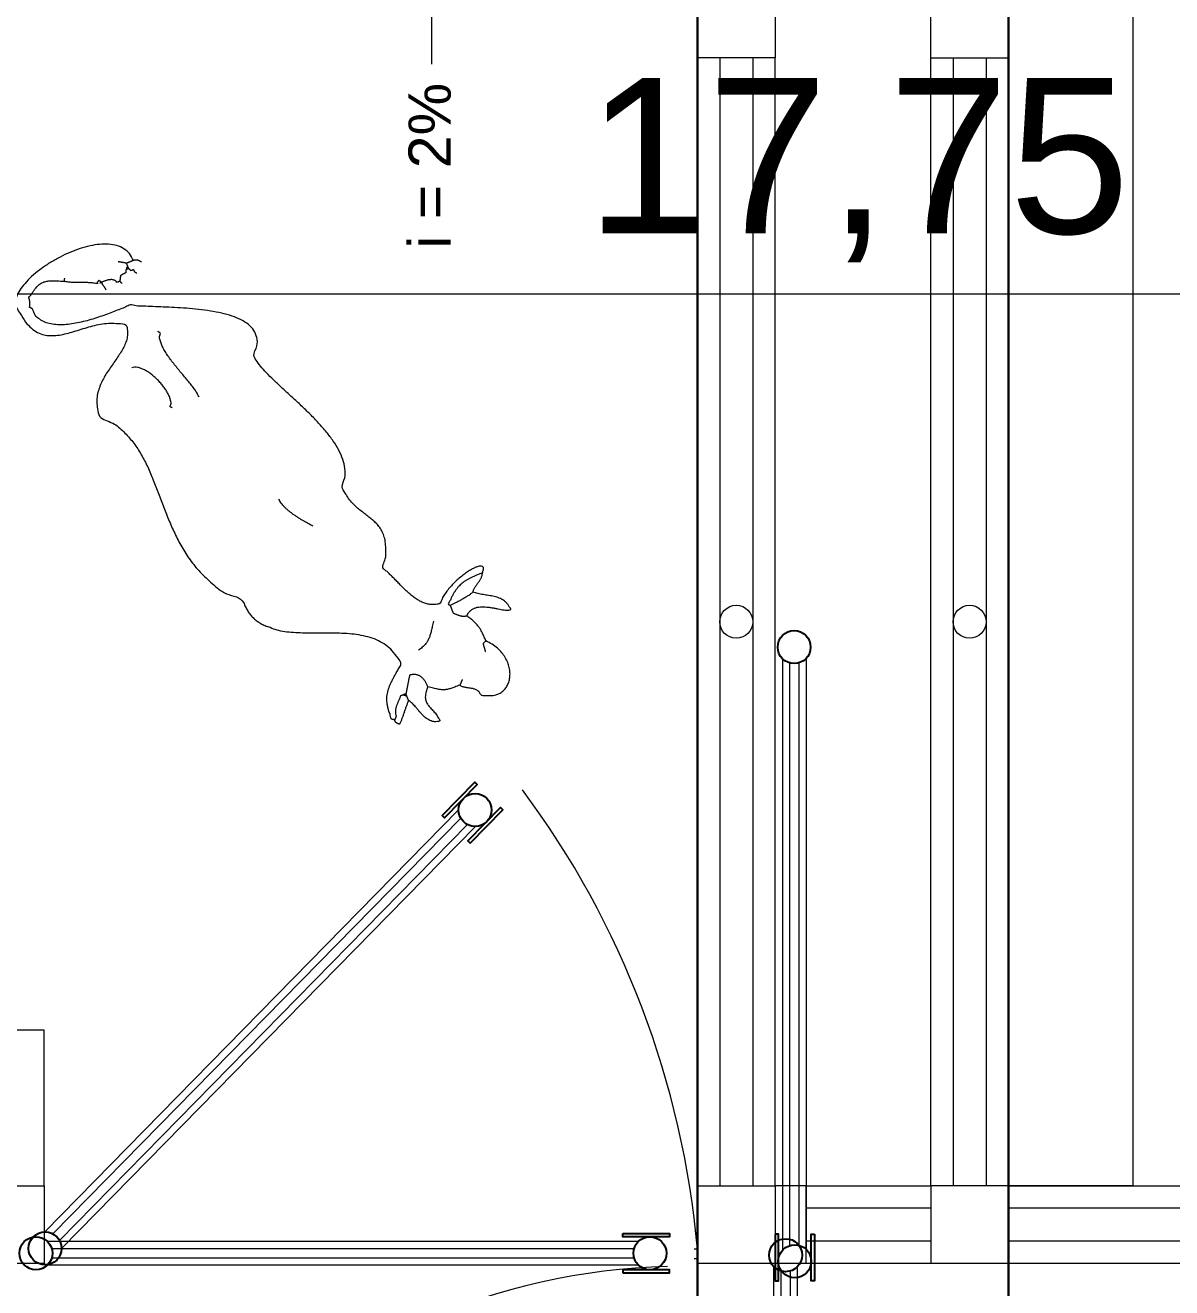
# Model space of a CAD drawing. Header units: metres. Extents: x 5 to 242, y -3 to 162.
# Drawn here: x 150.381 to 154.067, y 109.486 to 113.544 of the extents above; entities that cross this region are included whole.
import ezdxf

# ---------------------------------------------------------------- set-up
doc = ezdxf.new("R2010")
doc.units = ezdxf.units.M
doc.layers.add('1053_ARQ_BASE_MATADOURO_2_dwg', color=7, linetype='Continuous', lineweight=5, true_color=0x767676)
doc.layers.add('1053_ARQ_BASE_MATADOURO_dwg', color=7, linetype='Continuous', lineweight=5, true_color=0x767676)
doc.layers.add('A-COTAS', color=7, linetype='Continuous', lineweight=9)
doc.layers.add('A-PISO', color=7, linetype='Continuous', lineweight=5)
doc.styles.add('Arial', font='arial.ttf', dxfattribs={"height": 0.5})
doc.styles.add('Arial_4', font='arial.ttf', dxfattribs={"height": 0.136})

# ---------------------------------------------------------------- blocks, each defined once
blk = doc.blocks.new('1053_ARQ_BASE_MATADOURO_dwg_arq geral tgov-4039641-TÉRREO 1_20')
at = {"layer": 'A-COTAS', "color": 253, "true_color": 0xaaaaaa}
blk.add_line((-12.3579, 29.4947), (5.2571, 29.4947), dxfattribs=at)
at = {"layer": 'A-COTAS', "insert": (-3.5504, 30.1887), "char_height": 0.5, "width": 2.093205, "attachment_point": 2, "line_spacing_factor": 0.941778, "style": 'Arial'}
blk.add_mtext('17,75', dxfattribs=at)
blk = doc.blocks.new('1053_ARQ_BASE_MATADOURO_dwg-3625622-TÉRREO 1_20')
at = {"color": 253, "lineweight": 5, "true_color": 0xaaaaaa, "flags": 128}
for points in [[(127.5431, 109.8142), (127.1431, 109.8142), (127.1431, 117.3142), (127.3369, 117.3142)], [(127.3491, 117.3142), (127.5431, 117.3142), (127.5431, 109.8142)]]:
    blk.add_lwpolyline(points, dxfattribs=at)
blk.add_blockref('1053_ARQ_BASE_MATADOURO_dwg_arq geral tgov-4039641-TÉRREO 1_20', (130.2098, 83.186))
blk = doc.blocks.new('1053_ARQ_BASE_MATADOURO_2_dwg-3637054-TÉRREO 1_20')
at = {"layer": 'A-PISO', "color": 253, "true_color": 0xaaaaaa}
for p, q in [((127.5431, 84.1282), (127.5431, 76.6282)), ((126.1431, 76.6282), (126.1431, 80.2532)), ((126.2151, 80.2532), (126.2151, 76.6282)), ((126.3211, 80.2532), (126.3211, 76.6282)), ((126.9651, 80.2532), (126.9651, 76.6282)), ((127.0711, 80.2532), (127.0711, 76.6282)), ((126.418, 76.4221), (126.418, 78.3224)), ((126.4942, 76.4222), (126.4942, 78.3225)), ((126.4392, 78.3085), (126.4392, 76.4361)), ((126.4692, 78.3085), (126.4692, 76.4362)), ((125.3753, 77.8362), (124.0444, 76.4798)), ((124.0707, 76.4736), (125.382, 77.81)), ((124.0921, 76.4526), (125.4034, 77.789)), ((125.4297, 77.7828), (124.0988, 76.4264)), ((126.4931, 76.6282), (126.3931, 76.6282)), ((126.8931, 76.5562), (126.4931, 76.5562)), ((132.4181, 76.5562), (127.1431, 76.5562)), ((125.9534, 76.4493), (124.0531, 76.4493)), ((126.8931, 76.4502), (126.4931, 76.4502)), ((132.4181, 76.4502), (127.1431, 76.4502)), ((124.0671, 76.4262), (125.9394, 76.4262)), ((126.1322, 76.4255), (126.1431, 76.4255)), ((125.9534, 76.3731), (124.0531, 76.3731)), ((124.0671, 76.3962), (125.9394, 76.3962)), ((126.1322, 76.3938), (126.1431, 76.3938)), ((126.3884, 74.4678), (126.3884, 76.3681)), ((126.4931, 76.3782), (126.3931, 76.3782)), ((126.4646, 74.4678), (126.4646, 76.3681)), ((126.4115, 76.3542), (126.4115, 74.4818)), ((126.4415, 76.3542), (126.4415, 74.4818))]:
    blk.add_line(p, q, dxfattribs=at)
at = {"layer": 'A-PISO', "color": 253, "lineweight": 30, "true_color": 0xaaaaaa, "flags": 128}
blk.add_lwpolyline([(126.1431, 84.3264), (127.1431, 84.3264), (127.1431, 70.7264), (126.1431, 70.7264)], close=True, dxfattribs=at)
at = {"layer": 'A-PISO', "color": 253, "lineweight": 15, "true_color": 0xaaaaaa, "flags": 128}
blk.add_lwpolyline([(125.2889, 80.2329), (125.2889, 81.4017), (125.407, 80.961)], dxfattribs=at)
at = {"layer": 'A-PISO', "color": 253, "true_color": 0xaaaaaa, "flags": 128}
for points in [[(126.3931, 76.6282), (126.3931, 80.2532), (126.1431, 80.2532), (126.1431, 80.5032), (126.3931, 80.5032), (126.3931, 80.2532)], [(127.1431, 76.3782), (127.1431, 76.6282), (126.8931, 76.6282), (126.8931, 76.3782), (126.4931, 76.3782), (126.4931, 76.6282), (126.8931, 76.6282), (126.8931, 80.2532), (126.8931, 80.5032), (127.1431, 80.5032), (127.1431, 80.2532)], [(126.8931, 80.2532), (127.1431, 80.2532), (127.1431, 76.6282), (132.5431, 76.6282), (132.5431, 76.3782), (127.1431, 76.3782), (126.8931, 76.3782)], [(124.0431, 76.6282), (124.0431, 77.1282), (119.2931, 77.1282)], [(118.3931, 76.6282), (124.0431, 76.6282), (124.0431, 76.3782), (118.6431, 76.3782)]]:
    blk.add_lwpolyline(points, dxfattribs=at)
at = {"layer": 'A-PISO', "color": 253, "lineweight": 25, "true_color": 0xaaaaaa, "flags": 128}
for points in [[(125.3224, 77.8178), (125.4275, 77.9249), (125.4346, 77.9179), (125.3296, 77.8108)], [(125.4124, 77.7296), (125.5174, 77.8367), (125.5103, 77.8437), (125.4052, 77.7366)], [(125.9033, 76.4742), (126.0533, 76.4742), (126.0533, 76.4642), (125.9033, 76.4642)], [(125.9033, 76.3482), (126.0533, 76.3482), (126.0533, 76.3582), (125.9033, 76.3582)]]:
    blk.add_lwpolyline(points, close=True, dxfattribs=at)
at = {"layer": 'A-PISO', "color": 253, "true_color": 0xaaaaaa, "flags": 128}
blk.add_lwpolyline([(126.3931, 76.3782), (126.1431, 76.3782), (126.1431, 76.6282), (126.3931, 76.6282)], close=True, dxfattribs=at)
at = {"layer": 'A-PISO', "color": 253, "lineweight": 25, "true_color": 0xaaaaaa, "flags": 128}
for points in [[(126.393, 76.4722), (126.393, 76.3222), (126.4032, 76.3222), (126.4032, 76.4723), (126.393, 76.4723)], [(126.519, 76.4724), (126.519, 76.3224), (126.5092, 76.3224), (126.5092, 76.4724), (126.519, 76.4724)]]:
    blk.add_lwpolyline(points, dxfattribs=at)
at = {"layer": 'A-PISO', "color": 253, "true_color": 0xaaaaaa}
for centre in [(126.2681, 78.4407), (127.0181, 78.4407)]:
    blk.add_circle(centre, 0.053, dxfattribs=at)
at = {"layer": 'A-PISO', "color": 253, "lineweight": 25, "true_color": 0xaaaaaa}
for centre in [(126.4541, 78.3593), (125.4283, 77.8358), (124.0163, 76.4112), (124.0458, 76.4268), (125.9903, 76.4112), (126.4265, 76.405), (126.4561, 76.3853)]:
    blk.add_circle(centre, 0.053, dxfattribs=at)
at = {"layer": 'A-PISO', "color": 253, "true_color": 0xaaaaaa}
for centre, radius, start, end in [((123.2592, 76.1706), 2.8951, 5.0349, 36.7012), ((124.0947, 76.3379), 2.0503, 271.2427, 2.4237), ((126.0916, 74.3184), 2.0503, 91.2427, 182.4237)]:
    blk.add_arc(centre, radius, start, end, dxfattribs=at)
for points, knots in [([(124.3295, 79.6017), (124.3257, 79.6095), (124.3184, 79.6245), (124.299, 79.6409), (124.2758, 79.6509), (124.2492, 79.6551), (124.2203, 79.6544), (124.1895, 79.6494), (124.1576, 79.6405), (124.1254, 79.6284), (124.0936, 79.6134), (124.063, 79.596), (124.0344, 79.5768), (124.0085, 79.5562), (123.9863, 79.5347), (123.968, 79.5128), (123.9557, 79.491), (123.9435, 79.4621), (123.9656, 79.4336), (123.981, 79.405), (124.0005, 79.3841), (124.0207, 79.3701), (124.042, 79.3623), (124.0639, 79.3597), (124.0863, 79.3611), (124.1092, 79.3655), (124.1325, 79.3718), (124.1563, 79.3792), (124.1805, 79.3868), (124.2052, 79.3936), (124.23, 79.3986), (124.2559, 79.4016), (124.2796, 79.3987), (124.3086, 79.3998), (124.3107, 79.3767), (124.3113, 79.3605), (124.3075, 79.3438), (124.3009, 79.3275), (124.2921, 79.3113), (124.2816, 79.295), (124.2701, 79.2784), (124.2582, 79.2615), (124.2464, 79.2442), (124.2354, 79.2263), (124.2257, 79.2078), (124.2181, 79.1884), (124.2131, 79.1682), (124.2112, 79.1466), (124.2143, 79.1248), (124.2198, 79.0911), (124.266, 79.0834), (124.2982, 79.0516), (124.3287, 79.0195), (124.3529, 78.9827), (124.3738, 78.9433), (124.3919, 78.9016), (124.4087, 78.8583), (124.4253, 78.8139), (124.4426, 78.7692), (124.462, 78.7247), (124.4846, 78.681), (124.5115, 78.639), (124.5436, 78.5988), (124.5839, 78.5631), (124.6255, 78.5248), (124.6782, 78.5202), (124.6867, 78.4953), (124.69, 78.4885), (124.6933, 78.482), (124.697, 78.4758), (124.7009, 78.4699), (124.7051, 78.4643), (124.7095, 78.4591), (124.7143, 78.4541), (124.7193, 78.4494), (124.7247, 78.445), (124.7304, 78.4409), (124.7364, 78.437), (124.7428, 78.4334), (124.7496, 78.4301), (124.7567, 78.427), (124.7616, 78.4252), (124.7641, 78.4243)], [0, 0, 0, 0, 0.025699, 0.049728, 0.07429, 0.10075, 0.129617, 0.160848, 0.194061, 0.228689, 0.264061, 0.299459, 0.334136, 0.367371, 0.398482, 0.426901, 0.452272, 0.474673, 0.514601, 0.547499, 0.57497, 0.598786, 0.62075, 0.642358, 0.664566, 0.687782, 0.71202, 0.737049, 0.762543, 0.788164, 0.813673, 0.839001, 0.86438, 0.890422, 0.90764, 0.924078, 0.940734, 0.958191, 0.97666, 0.996106, 1.016342, 1.037112, 1.05814, 1.079183, 1.100079, 1.120793, 1.141489, 1.162566, 1.184704, 1.208798, 1.256755, 1.301685, 1.345355, 1.389026, 1.433445, 1.478912, 1.525429, 1.572822, 1.62087, 1.669398, 1.71839, 1.768076, 1.819015, 1.87216, 1.928838, 1.990677, 1.998433, 2.005974, 2.013321, 2.020506, 2.027557, 2.034511, 2.041399, 2.048262, 2.055135, 2.062058, 2.069072, 2.076212, 2.083517, 2.091025, 2.098768, 2.106779, 2.106779, 2.106779, 2.106779]), ([(124.3078, 79.5932), (124.3072, 79.5933), (124.3061, 79.5935), (124.3044, 79.5938), (124.3028, 79.5941), (124.3011, 79.5944), (124.2995, 79.5947), (124.2978, 79.595), (124.2962, 79.5952), (124.2945, 79.5955), (124.2928, 79.5958), (124.2912, 79.5961), (124.2895, 79.5964), (124.2879, 79.5967), (124.2862, 79.597), (124.2846, 79.5973), (124.2829, 79.5976), (124.2818, 79.5978), (124.2812, 79.5979)], [0, 0, 0, 0, 0.00168214, 0.00336428, 0.00504643, 0.00673062, 0.00841276, 0.0100949, 0.01177705, 0.0134646, 0.01514674, 0.01682888, 0.01851102, 0.02019522, 0.02187736, 0.0235595, 0.02524164, 0.0269292, 0.0269292, 0.0269292, 0.0269292]), ([(124.3059, 79.5724), (124.3058, 79.5722), (124.3058, 79.5718), (124.3057, 79.5711), (124.3056, 79.5705), (124.3056, 79.5699), (124.3055, 79.5693), (124.3054, 79.5686), (124.3054, 79.568), (124.3054, 79.5674), (124.3053, 79.5668), (124.3053, 79.5662), (124.3052, 79.5655), (124.3052, 79.5649), (124.3052, 79.5643), (124.3052, 79.5637), (124.3051, 79.5631), (124.3052, 79.5622), (124.3039, 79.562), (124.303, 79.5613), (124.3019, 79.5608), (124.3009, 79.5603), (124.2998, 79.5597), (124.2987, 79.5592), (124.2977, 79.5586), (124.2967, 79.5581), (124.2956, 79.5575), (124.2946, 79.5569), (124.2936, 79.5564), (124.2925, 79.5558), (124.2915, 79.5552), (124.2905, 79.5547), (124.2896, 79.554), (124.2883, 79.5536), (124.2884, 79.5523), (124.2881, 79.5512), (124.2879, 79.55), (124.2877, 79.5489), (124.2875, 79.5477), (124.2874, 79.5466), (124.2872, 79.5454), (124.287, 79.5443), (124.2868, 79.5431), (124.2867, 79.5419), (124.2865, 79.5408), (124.2864, 79.5396), (124.2862, 79.5384), (124.2861, 79.5373), (124.2859, 79.5361), (124.2858, 79.5353), (124.2858, 79.5349)], [0, 0, 0, 0, 0.00064138, 0.00127964, 0.00191545, 0.00254823, 0.00317805, 0.00380553, 0.00443071, 0.00505121, 0.00567245, 0.00629314, 0.00691219, 0.00753069, 0.00814757, 0.00876445, 0.00938027, 0.00999356, 0.01118542, 0.0123799, 0.01357191, 0.01476377, 0.01595244, 0.01714096, 0.01832616, 0.01951005, 0.02068706, 0.0218618, 0.023032, 0.02420011, 0.02536021, 0.02651586, 0.02766622, 0.0288107, 0.02998827, 0.03116196, 0.03233379, 0.03350247, 0.03467096, 0.03583745, 0.03700537, 0.03817359, 0.03934249, 0.04051482, 0.04168918, 0.04286762, 0.04405044, 0.04523851, 0.04643111, 0.04762896, 0.04762896, 0.04762896, 0.04762896]), ([(124.3112, 79.5845), (124.311, 79.5843), (124.3108, 79.5838), (124.3104, 79.583), (124.3101, 79.5823), (124.3097, 79.5815), (124.3094, 79.5808), (124.309, 79.58), (124.3087, 79.5793), (124.3083, 79.5785), (124.308, 79.5778), (124.3077, 79.577), (124.3074, 79.5763), (124.3071, 79.5755), (124.3068, 79.5747), (124.3065, 79.574), (124.3062, 79.5732), (124.306, 79.5727), (124.3059, 79.5724)], [0, 0, 0, 0, 0.00083803, 0.00167131, 0.00250058, 0.00332608, 0.00414853, 0.00496722, 0.00578676, 0.00660349, 0.00742021, 0.00823975, 0.00905845, 0.00988089, 0.01070639, 0.01153567, 0.01236894, 0.01320697, 0.01320697, 0.01320697, 0.01320697]), ([(124.3145, 79.5758), (124.3144, 79.5757), (124.314, 79.5756), (124.3134, 79.5754), (124.3128, 79.5751), (124.3123, 79.5749), (124.3117, 79.5747), (124.3112, 79.5745), (124.3106, 79.5743), (124.3101, 79.5741), (124.3095, 79.5739), (124.309, 79.5737), (124.3085, 79.5734), (124.308, 79.5732), (124.3074, 79.573), (124.3069, 79.5728), (124.3064, 79.5726), (124.306, 79.5725), (124.3059, 79.5724)], [0, 0, 0, 0, 0.000619501, 0.001233751, 0.001840125, 0.002442562, 0.003035813, 0.003625125, 0.0042105, 0.004791938, 0.0053655, 0.005939063, 0.006507375, 0.007077, 0.007641375, 0.008207063, 0.008770126, 0.0093345, 0.0093345, 0.0093345, 0.0093345]), ([(124.3295, 79.6017), (124.329, 79.6015), (124.3281, 79.6011), (124.3267, 79.6006), (124.3253, 79.6001), (124.324, 79.5995), (124.3226, 79.599), (124.3212, 79.5985), (124.3199, 79.5979), (124.3185, 79.5974), (124.3172, 79.5969), (124.3158, 79.5963), (124.3145, 79.5958), (124.3131, 79.5953), (124.3118, 79.5948), (124.3104, 79.5943), (124.3091, 79.5937), (124.3082, 79.5934), (124.3078, 79.5932)], [0, 0, 0, 0, 0.00149625, 0.00298463, 0.00446644, 0.005943, 0.00741169, 0.00887644, 0.01033594, 0.01179281, 0.01324313, 0.01469081, 0.01613456, 0.01757831, 0.01901681, 0.02045794, 0.02189513, 0.02333625, 0.02333625, 0.02333625, 0.02333625]), ([(124.3112, 79.5845), (124.3111, 79.5847), (124.3109, 79.5851), (124.3107, 79.5857), (124.3105, 79.5862), (124.3103, 79.5868), (124.31, 79.5873), (124.3098, 79.5879), (124.3096, 79.5884), (124.3094, 79.589), (124.3092, 79.5895), (124.309, 79.59), (124.3088, 79.5906), (124.3086, 79.5911), (124.3084, 79.5916), (124.3082, 79.5922), (124.308, 79.5927), (124.3078, 79.593), (124.3078, 79.5932)], [0, 0, 0, 0, 0.0006195, 0.001233749, 0.001840124, 0.002442562, 0.003035812, 0.003625124, 0.004210499, 0.004791937, 0.005365499, 0.005939063, 0.006507374, 0.007077, 0.007641374, 0.008207062, 0.008770126, 0.009334499, 0.009334499, 0.009334499, 0.009334499]), ([(124.3145, 79.5758), (124.3145, 79.576), (124.3143, 79.5764), (124.3141, 79.577), (124.3139, 79.5775), (124.3137, 79.5781), (124.3134, 79.5786), (124.3132, 79.5792), (124.313, 79.5797), (124.3128, 79.5803), (124.3126, 79.5808), (124.3124, 79.5813), (124.3122, 79.5819), (124.312, 79.5824), (124.3118, 79.5829), (124.3116, 79.5835), (124.3114, 79.584), (124.3112, 79.5843), (124.3112, 79.5845)], [0, 0, 0, 0, 0.0006195, 0.001233749, 0.001840124, 0.002442562, 0.003035812, 0.003625124, 0.004210499, 0.004791938, 0.005365499, 0.005939061, 0.006507374, 0.007076999, 0.007641374, 0.008207062, 0.008770124, 0.009334499, 0.009334499, 0.009334499, 0.009334499]), ([(124.3403, 79.5612), (124.3399, 79.5613), (124.3393, 79.5616), (124.3383, 79.562), (124.3375, 79.5624), (124.3368, 79.5628), (124.3361, 79.5632), (124.3356, 79.5636), (124.335, 79.5641), (124.3346, 79.5646), (124.3341, 79.5652), (124.3337, 79.5658), (124.3333, 79.5666), (124.3329, 79.5675), (124.3324, 79.5685), (124.332, 79.5697), (124.3313, 79.5708), (124.3313, 79.5729), (124.3303, 79.5723), (124.3297, 79.5721), (124.3291, 79.5719), (124.3286, 79.5716), (124.328, 79.5714), (124.3275, 79.5712), (124.3269, 79.571), (124.3264, 79.5708), (124.3259, 79.5706), (124.3253, 79.5704), (124.3248, 79.5702), (124.3243, 79.5699), (124.3237, 79.5697), (124.3232, 79.5695), (124.3227, 79.5694), (124.3221, 79.569), (124.3217, 79.5696), (124.3212, 79.5699), (124.3207, 79.5704), (124.3202, 79.5708), (124.3197, 79.5712), (124.3192, 79.5716), (124.3187, 79.572), (124.3182, 79.5724), (124.3178, 79.5728), (124.3173, 79.5733), (124.3168, 79.5737), (124.3164, 79.5741), (124.3159, 79.5745), (124.3154, 79.575), (124.315, 79.5754), (124.3147, 79.5757), (124.3145, 79.5758)], [0, 0, 0, 0, 0.00116195, 0.00219033, 0.00310128, 0.00392015, 0.00466254, 0.00535935, 0.00603265, 0.0067134, 0.00742446, 0.00820211, 0.00906542, 0.01004318, 0.01115435, 0.01242373, 0.01386882, 0.01551469, 0.01613419, 0.01674844, 0.01735482, 0.01795725, 0.0185505, 0.01913982, 0.01972519, 0.02030663, 0.02088019, 0.02145375, 0.02202207, 0.02259169, 0.02315607, 0.02372175, 0.02428482, 0.02484919, 0.02548902, 0.02613229, 0.02677493, 0.0274182, 0.02805958, 0.02870033, 0.02933921, 0.02997747, 0.03060857, 0.03124256, 0.03187415, 0.03250338, 0.03312971, 0.03375319, 0.03437333, 0.03499183, 0.03499183, 0.03499183, 0.03499183]), ([(124.356, 79.597), (124.3554, 79.5973), (124.3541, 79.5979), (124.3523, 79.5987), (124.3505, 79.5996), (124.3489, 79.6003), (124.3474, 79.6011), (124.3459, 79.6017), (124.3444, 79.6023), (124.3429, 79.6028), (124.3414, 79.6031), (124.3399, 79.6034), (124.3384, 79.6035), (124.3368, 79.6035), (124.3351, 79.6033), (124.3333, 79.6029), (124.3314, 79.6024), (124.3302, 79.6019), (124.3295, 79.6017)], [0, 0, 0, 0, 0.00214026, 0.00415857, 0.0060632, 0.00786836, 0.00958192, 0.01122185, 0.01279754, 0.01433272, 0.01583711, 0.01734321, 0.01887301, 0.02046357, 0.02214113, 0.02394277, 0.02590018, 0.02804716, 0.02804716, 0.02804716, 0.02804716]), ([(125.4517, 78.5983), (125.453, 78.6015), (125.4551, 78.6069), (125.4558, 78.6148), (125.4516, 78.6198), (125.4448, 78.6203), (125.4368, 78.6185), (125.4269, 78.6146), (125.4157, 78.6087), (125.4034, 78.601), (125.3905, 78.5917), (125.3773, 78.5811), (125.3643, 78.5693), (125.3519, 78.5565), (125.3403, 78.5432), (125.3306, 78.529), (125.321, 78.5161), (125.3187, 78.4982), (125.3023, 78.4968), (125.2895, 78.4953), (125.2761, 78.4972), (125.2633, 78.5011), (125.2508, 78.5069), (125.2386, 78.5144), (125.2267, 78.5231), (125.215, 78.5328), (125.2037, 78.5432), (125.1927, 78.5541), (125.1821, 78.565), (125.1717, 78.5757), (125.1618, 78.586), (125.152, 78.5953), (125.1435, 78.604), (125.125, 78.6139), (125.1427, 78.6421), (125.1412, 78.6683), (125.141, 78.6922), (125.137, 78.7122), (125.1306, 78.7293), (125.1219, 78.7438), (125.1115, 78.7563), (125.0997, 78.7674), (125.087, 78.7776), (125.0737, 78.7876), (125.06, 78.798), (125.0465, 78.8093), (125.0334, 78.8221), (125.0207, 78.837), (125.0106, 78.8546), (124.9953, 78.8768), (125.0128, 78.9031), (125.0101, 78.9334), (125.0037, 78.9634), (124.9904, 78.993), (124.9724, 79.0224), (124.9503, 79.0514), (124.9252, 79.08), (124.8981, 79.108), (124.8697, 79.1353), (124.8411, 79.1617), (124.8133, 79.1872), (124.787, 79.2115), (124.7636, 79.2344), (124.743, 79.2559), (124.7286, 79.2757), (124.7109, 79.2991), (124.7303, 79.3251), (124.7277, 79.3539), (124.7181, 79.3781), (124.6996, 79.3972), (124.6753, 79.4122), (124.646, 79.424), (124.6129, 79.4332), (124.5768, 79.44), (124.539, 79.445), (124.5006, 79.4485), (124.4628, 79.4508), (124.4267, 79.4524), (124.3935, 79.4534), (124.3643, 79.4551), (124.3405, 79.4549), (124.3207, 79.4615), (124.3045, 79.4518), (124.2868, 79.4457), (124.2671, 79.4375), (124.2456, 79.4294), (124.2227, 79.4213), (124.1989, 79.4136), (124.1745, 79.4067), (124.1501, 79.4011), (124.126, 79.397), (124.1026, 79.395), (124.0803, 79.3954), (124.0595, 79.3986), (124.0404, 79.4049), (124.0243, 79.4158), (124.0085, 79.4286), (124.0076, 79.4461), (124.0008, 79.449), (124.0004, 79.4492), (124, 79.4493), (123.9996, 79.4495), (123.9993, 79.4496), (123.9989, 79.4498), (123.9985, 79.4499), (123.9981, 79.4501), (123.9977, 79.4502), (123.9974, 79.4503), (123.997, 79.4505), (123.9967, 79.4506), (123.9963, 79.4508), (123.996, 79.4509), (123.9956, 79.451), (123.9948, 79.4513), (123.9962, 79.4528), (123.9962, 79.4542), (123.9967, 79.456), (123.9969, 79.4578), (123.997, 79.4597), (123.9971, 79.4617), (123.997, 79.4637), (123.9969, 79.4658), (123.9967, 79.4678), (123.9965, 79.4698), (123.9962, 79.4718), (123.9958, 79.4738), (123.9954, 79.4757), (123.9949, 79.4774), (123.9944, 79.4791), (123.9922, 79.4839), (124.001, 79.4905), (124.0053, 79.4997), (124.0112, 79.5075), (124.0164, 79.5143), (124.0217, 79.52), (124.027, 79.5248), (124.0325, 79.5287), (124.0383, 79.5318), (124.0445, 79.534), (124.0511, 79.5356), (124.0583, 79.5365), (124.0663, 79.5369), (124.075, 79.5369), (124.0847, 79.5365), (124.0954, 79.5357), (124.1029, 79.5351), (124.1069, 79.5348)], [0, 0, 0, 0, 0.010571, 0.017391, 0.022385, 0.028342, 0.036587, 0.047233, 0.060042, 0.074659, 0.090698, 0.107753, 0.125424, 0.143316, 0.161054, 0.178295, 0.194748, 0.21021, 0.224137, 0.237373, 0.250457, 0.263771, 0.277541, 0.291838, 0.306638, 0.321832, 0.337274, 0.352767, 0.368104, 0.383062, 0.397417, 0.410943, 0.423437, 0.434721, 0.46711, 0.494451, 0.517657, 0.537695, 0.55555, 0.572131, 0.588182, 0.6042, 0.620474, 0.637125, 0.654211, 0.671801, 0.690047, 0.709226, 0.729793, 0.752353, 0.782482, 0.8118, 0.842065, 0.874258, 0.908691, 0.945222, 0.983418, 1.02268, 1.062299, 1.101512, 1.139512, 1.175493, 1.208652, 1.238246, 1.263653, 1.284556, 1.317568, 1.344515, 1.369067, 1.39451, 1.422718, 1.454239, 1.488817, 1.525777, 1.564219, 1.60313, 1.641415, 1.677951, 1.711577, 1.741137, 1.765473, 1.783491, 1.799781, 1.81892, 1.840364, 1.863581, 1.88804, 1.913229, 1.938654, 1.96385, 1.988389, 2.01192, 2.034187, 2.055107, 2.074846, 2.093951, 2.113399, 2.134528, 2.134965, 2.135398, 2.135826, 2.13625, 2.136667, 2.13708, 2.137486, 2.137889, 2.138282, 2.138674, 2.139058, 2.139438, 2.139811, 2.140179, 2.140539, 2.140898, 2.142452, 2.144111, 2.145868, 2.147714, 2.149633, 2.151615, 2.153639, 2.155694, 2.157757, 2.159812, 2.16184, 2.163826, 2.165749, 2.167591, 2.169333, 2.170961, 2.182965, 2.193684, 2.203252, 2.211814, 2.219538, 2.226609, 2.233243, 2.239673, 2.246143, 2.252884, 2.260107, 2.267989, 2.276689, 2.286336, 2.297054, 2.308948, 2.308948, 2.308948, 2.308948]), ([(124.108, 79.5449), (124.1079, 79.5447), (124.1079, 79.5443), (124.1078, 79.5436), (124.1077, 79.543), (124.1076, 79.5423), (124.1075, 79.5417), (124.1074, 79.5411), (124.1074, 79.5404), (124.1073, 79.5398), (124.1072, 79.5392), (124.1072, 79.5386), (124.1071, 79.5379), (124.107, 79.5373), (124.107, 79.5367), (124.1069, 79.536), (124.1069, 79.5354), (124.1069, 79.535), (124.1069, 79.5348)], [0, 0, 0, 0, 0.00064327, 0.00128654, 0.00192918, 0.00257246, 0.00321383, 0.00385458, 0.00449346, 0.00512825, 0.00576284, 0.00639683, 0.00702842, 0.00765765, 0.00828398, 0.00890746, 0.0095276, 0.01014252, 0.01014252, 0.01014252, 0.01014252]), ([(124.2144, 79.5271), (124.2121, 79.5275), (124.2075, 79.5284), (124.2005, 79.5294), (124.1936, 79.5301), (124.1867, 79.5306), (124.1799, 79.5309), (124.1731, 79.531), (124.1664, 79.5311), (124.1597, 79.5311), (124.153, 79.5311), (124.1463, 79.5311), (124.1397, 79.5313), (124.1331, 79.5315), (124.1265, 79.5319), (124.1199, 79.5326), (124.1134, 79.5335), (124.109, 79.5344), (124.1069, 79.5348)], [0, 0, 0, 0, 0.0071171, 0.014136, 0.021075, 0.0279528, 0.0347765, 0.0415599, 0.048304, 0.0550163, 0.0616938, 0.0683465, 0.074972, 0.0815793, 0.0881712, 0.0947661, 0.1013758, 0.1080243, 0.1080243, 0.1080243, 0.1080243]), ([(124.2275, 79.5321), (124.2273, 79.5323), (124.2269, 79.5325), (124.2264, 79.5328), (124.2259, 79.5331), (124.2253, 79.5335), (124.2248, 79.5338), (124.2243, 79.5341), (124.2237, 79.5345), (124.2232, 79.5348), (124.2227, 79.5351), (124.2221, 79.5354), (124.2216, 79.5358), (124.2211, 79.5361), (124.2205, 79.5364), (124.22, 79.5368), (124.2195, 79.5371), (124.2187, 79.5378), (124.2179, 79.5362), (124.2169, 79.5355), (124.2161, 79.5346), (124.2154, 79.5339), (124.2148, 79.5333), (124.2143, 79.5327), (124.214, 79.5321), (124.2137, 79.5316), (124.2135, 79.5311), (124.2134, 79.5307), (124.2134, 79.5302), (124.2135, 79.5296), (124.2137, 79.5291), (124.2139, 79.5285), (124.2141, 79.5278), (124.2143, 79.5273), (124.2144, 79.5271)], [0, 0, 0, 0, 0.00062449, 0.00124898, 0.00187346, 0.00250032, 0.00312481, 0.00374929, 0.00437378, 0.00500064, 0.00562512, 0.00624961, 0.0068741, 0.00750096, 0.00812544, 0.00874993, 0.00937442, 0.01000127, 0.0115267, 0.01286528, 0.01403136, 0.01504146, 0.01591019, 0.01665694, 0.01729952, 0.01786156, 0.01836909, 0.01884967, 0.01933421, 0.01984992, 0.0204202, 0.02105921, 0.02178514, 0.02260545, 0.02260545, 0.02260545, 0.02260545]), ([(124.2231, 79.5304), (124.2232, 79.5305), (124.2233, 79.5305), (124.2236, 79.5306), (124.2238, 79.5307), (124.2241, 79.5308), (124.2244, 79.5309), (124.2246, 79.531), (124.2249, 79.5311), (124.2252, 79.5313), (124.2254, 79.5314), (124.2257, 79.5315), (124.226, 79.5316), (124.2263, 79.5317), (124.2266, 79.5318), (124.2269, 79.5319), (124.2272, 79.532), (124.2274, 79.5321), (124.2275, 79.5321)], [0, 0, 0, 0, 0.000255937, 0.000515812, 0.000783562, 0.001057875, 0.00133875, 0.001624875, 0.00191625, 0.002208938, 0.0025095, 0.002811375, 0.003117187, 0.003424312, 0.003735375, 0.004045125, 0.004356188, 0.00466725, 0.00466725, 0.00466725, 0.00466725]), ([(124.2275, 79.5321), (124.2274, 79.5321), (124.2272, 79.532), (124.2269, 79.5319), (124.2266, 79.5318), (124.2263, 79.5317), (124.226, 79.5316), (124.2257, 79.5315), (124.2254, 79.5314), (124.2252, 79.5313), (124.2249, 79.5311), (124.2246, 79.531), (124.2244, 79.5309), (124.2241, 79.5308), (124.2238, 79.5307), (124.2236, 79.5306), (124.2233, 79.5305), (124.2232, 79.5305), (124.2231, 79.5304)], [0, 0, 0, 0, 0.000311062, 0.000622125, 0.000931875, 0.001242937, 0.001550063, 0.001855875, 0.00215775, 0.002458312, 0.002751, 0.003042375, 0.0033285, 0.003609375, 0.003883688, 0.004151438, 0.004411313, 0.00466725, 0.00466725, 0.00466725, 0.00466725]), ([(124.2858, 79.5349), (124.2856, 79.5348), (124.2852, 79.5347), (124.2846, 79.5344), (124.2841, 79.5342), (124.2835, 79.534), (124.283, 79.5338), (124.2824, 79.5336), (124.2819, 79.5334), (124.2813, 79.5331), (124.2808, 79.5329), (124.2803, 79.5327), (124.2797, 79.5325), (124.2792, 79.5323), (124.2787, 79.5321), (124.2781, 79.5319), (124.2776, 79.5317), (124.2761, 79.531), (124.2751, 79.5347), (124.2724, 79.5363), (124.2698, 79.5381), (124.2668, 79.5393), (124.2638, 79.54), (124.2606, 79.5404), (124.2573, 79.5404), (124.254, 79.5402), (124.2506, 79.5396), (124.2471, 79.5389), (124.2437, 79.538), (124.2403, 79.5369), (124.237, 79.5358), (124.2337, 79.5346), (124.2305, 79.5334), (124.2285, 79.5325), (124.2275, 79.5321)], [0, 0, 0, 0, 0.0006195, 0.00123375, 0.00184012, 0.00244256, 0.00303581, 0.00362512, 0.0042105, 0.00479194, 0.0053655, 0.00593906, 0.00650738, 0.007077, 0.00764138, 0.00820706, 0.00877012, 0.0093345, 0.01284917, 0.01613899, 0.01929714, 0.02240964, 0.02553667, 0.02872698, 0.03199974, 0.03536451, 0.03880992, 0.04232234, 0.04587615, 0.04944634, 0.05299456, 0.05648787, 0.05988732, 0.06315676, 0.06315676, 0.06315676, 0.06315676]), ([(124.2417, 79.5076), (124.2415, 79.5082), (124.241, 79.5092), (124.2403, 79.5106), (124.2396, 79.512), (124.2387, 79.5133), (124.2379, 79.5146), (124.237, 79.5158), (124.2361, 79.517), (124.2352, 79.5183), (124.2342, 79.5196), (124.2333, 79.521), (124.2323, 79.5225), (124.2313, 79.5241), (124.2303, 79.5258), (124.2293, 79.5277), (124.2284, 79.5299), (124.2278, 79.5314), (124.2275, 79.5321)], [0, 0, 0, 0, 0.00169772, 0.00331404, 0.00486952, 0.00639013, 0.00789061, 0.00939662, 0.0109203, 0.01248356, 0.0140953, 0.01577935, 0.01755012, 0.01942984, 0.02143357, 0.02358884, 0.02591343, 0.02843524, 0.02843524, 0.02843524, 0.02843524]), ([(124.2935, 79.5279), (124.2934, 79.528), (124.293, 79.5283), (124.2925, 79.5288), (124.292, 79.5293), (124.2915, 79.5297), (124.291, 79.5301), (124.2905, 79.5306), (124.29, 79.531), (124.2895, 79.5315), (124.289, 79.5319), (124.2885, 79.5323), (124.2881, 79.5327), (124.2876, 79.5332), (124.2871, 79.5336), (124.2867, 79.534), (124.2862, 79.5344), (124.2859, 79.5347), (124.2858, 79.5349)], [0, 0, 0, 0, 0.00069321, 0.00138173, 0.00206264, 0.00274065, 0.00340868, 0.00407262, 0.00473125, 0.00538577, 0.0060297, 0.00667303, 0.0073093, 0.00794441, 0.00857192, 0.00919778, 0.00981792, 0.01043761, 0.01043761, 0.01043761, 0.01043761]), ([(124.2222, 79.5301), (124.2222, 79.5301), (124.2222, 79.5301), (124.2222, 79.5301), (124.2223, 79.5301), (124.2224, 79.5302), (124.2225, 79.5302), (124.2227, 79.5303), (124.2229, 79.5304), (124.223, 79.5304), (124.2231, 79.5304)], [0.001000125, 0.001000125, 0.001000125, 0.001000125, 0.001015875, 0.001063125, 0.001141874, 0.001250812, 0.001392562, 0.001563187, 0.001767937, 0.00200025, 0.00200025, 0.00200025, 0.00200025]), ([(124.2231, 79.5304), (124.223, 79.5304), (124.2229, 79.5304), (124.2227, 79.5303), (124.2225, 79.5302), (124.2224, 79.5302), (124.2223, 79.5301), (124.2222, 79.5301), (124.2222, 79.5301), (124.2222, 79.5301), (124.2222, 79.5301)], [0, 0, 0, 0, 0.000232313, 0.000437063, 0.000607688, 0.000749438, 0.000858375, 0.000937125, 0.000984375, 0.001000125, 0.001000125, 0.001000125, 0.001000125]), ([(124.5407, 79.1624), (124.5392, 79.1658), (124.5358, 79.1733), (124.5287, 79.1843), (124.5202, 79.1961), (124.5103, 79.2087), (124.4996, 79.2218), (124.4881, 79.2353), (124.4765, 79.2492), (124.4648, 79.2633), (124.4536, 79.2774), (124.4432, 79.2915), (124.4337, 79.3055), (124.4258, 79.3192), (124.4193, 79.3324), (124.4159, 79.3455), (124.4116, 79.3568), (124.4184, 79.3673), (124.4148, 79.3696), (124.4143, 79.3698), (124.4139, 79.3701), (124.4134, 79.3704), (124.413, 79.3707), (124.4126, 79.371), (124.4121, 79.3713), (124.4117, 79.3716), (124.4112, 79.3719), (124.4108, 79.3722), (124.4104, 79.3725), (124.41, 79.3728), (124.4095, 79.3731), (124.4091, 79.3735), (124.4087, 79.3738), (124.4085, 79.374), (124.4083, 79.3741)], [0, 0, 0, 0, 0.0113432, 0.0244627, 0.0391702, 0.0552099, 0.0722892, 0.0901066, 0.1083461, 0.1266969, 0.1448451, 0.1625035, 0.1793911, 0.1952726, 0.2099632, 0.2233896, 0.2356395, 0.2470831, 0.2476195, 0.248156, 0.2486917, 0.2492281, 0.2497623, 0.2502957, 0.2508269, 0.2513606, 0.2518866, 0.2524119, 0.2529343, 0.2534538, 0.2539698, 0.2544824, 0.2549909, 0.2555007, 0.2555007, 0.2555007, 0.2555007]), ([(124.4544, 79.1287), (124.4543, 79.1287), (124.454, 79.1288), (124.4536, 79.129), (124.4532, 79.1292), (124.4528, 79.1294), (124.4524, 79.1295), (124.452, 79.1297), (124.4516, 79.1299), (124.4512, 79.1301), (124.4508, 79.1302), (124.4505, 79.1304), (124.4501, 79.1306), (124.4497, 79.1307), (124.4494, 79.1309), (124.449, 79.131), (124.4487, 79.1312), (124.4458, 79.1324), (124.4527, 79.1406), (124.4496, 79.1492), (124.4476, 79.1599), (124.4427, 79.1707), (124.4365, 79.1821), (124.4287, 79.1936), (124.4198, 79.2049), (124.41, 79.2158), (124.3994, 79.2261), (124.3883, 79.2355), (124.3771, 79.2437), (124.3658, 79.2504), (124.3547, 79.2554), (124.3441, 79.2585), (124.3339, 79.2595), (124.3278, 79.2578), (124.3248, 79.257)], [0, 0, 0, 0, 0.0004399, 0.0008798, 0.0013179, 0.0017578, 0.0021921, 0.0026246, 0.0030515, 0.0034766, 0.0038905, 0.0043026, 0.0047072, 0.0051044, 0.0054924, 0.005871, 0.0062385, 0.0066005, 0.0150594, 0.0244923, 0.0351755, 0.04711, 0.0601391, 0.0740412, 0.0885442, 0.1033634, 0.1181979, 0.1327614, 0.1467669, 0.1599605, 0.1721269, 0.1831475, 0.1930508, 0.2021493, 0.2021493, 0.2021493, 0.2021493]), ([(124.9061, 78.7482), (124.9041, 78.7493), (124.8998, 78.7517), (124.893, 78.7554), (124.8858, 78.7595), (124.8781, 78.7639), (124.8701, 78.7687), (124.862, 78.7737), (124.8538, 78.779), (124.8456, 78.7846), (124.8377, 78.7903), (124.8301, 78.7962), (124.8229, 78.8024), (124.8163, 78.8086), (124.8103, 78.815), (124.8051, 78.8216), (124.8008, 78.8281), (124.7987, 78.8328), (124.7977, 78.835)], [0, 0, 0, 0, 0.006991, 0.0147354, 0.0231225, 0.0320282, 0.0413461, 0.0509557, 0.0607474, 0.0706087, 0.0804411, 0.0901357, 0.0996013, 0.1087491, 0.1175116, 0.1258292, 0.1336777, 0.1410678, 0.1410678, 0.1410678, 0.1410678]), ([(125.4517, 78.5983), (125.4481, 78.5969), (125.441, 78.5941), (125.4309, 78.5899), (125.4215, 78.5857), (125.4128, 78.5814), (125.4046, 78.577), (125.3971, 78.5724), (125.3901, 78.5674), (125.3836, 78.5621), (125.3775, 78.5563), (125.3717, 78.5499), (125.3663, 78.543), (125.3612, 78.5353), (125.3564, 78.5269), (125.3511, 78.5173), (125.3491, 78.5082), (125.3389, 78.4978), (125.343, 78.4961), (125.3433, 78.496), (125.3437, 78.4958), (125.344, 78.4957), (125.3444, 78.4955), (125.3447, 78.4954), (125.3451, 78.4952), (125.3455, 78.495), (125.3459, 78.4949), (125.3463, 78.4947), (125.3467, 78.4945), (125.3471, 78.4944), (125.3475, 78.4942), (125.3479, 78.494), (125.3483, 78.4938), (125.3485, 78.4937), (125.3487, 78.4936)], [0, 0, 0, 0, 0.0117195, 0.0226729, 0.032948, 0.042629, 0.0518187, 0.0606169, 0.0691427, 0.0775195, 0.0858853, 0.0943764, 0.1031379, 0.1123121, 0.1220337, 0.1324326, 0.1436315, 0.155747, 0.1561034, 0.1564727, 0.1568495, 0.1572393, 0.1576347, 0.1580393, 0.1584495, 0.158869, 0.1592904, 0.1597173, 0.1601479, 0.1605841, 0.1610222, 0.1614621, 0.161902, 0.1623475, 0.1623475, 0.1623475, 0.1623475]), ([(125.4214, 78.5367), (125.4218, 78.5381), (125.4226, 78.541), (125.4243, 78.5452), (125.4263, 78.5491), (125.4286, 78.5528), (125.431, 78.5565), (125.4335, 78.56), (125.436, 78.5635), (125.4386, 78.5669), (125.4411, 78.5704), (125.4435, 78.574), (125.4457, 78.5776), (125.4476, 78.5813), (125.4493, 78.5853), (125.4506, 78.5894), (125.4515, 78.5937), (125.4516, 78.5967), (125.4517, 78.5983)], [0, 0, 0, 0, 0.00454523, 0.0089928, 0.01338563, 0.01775066, 0.02210137, 0.02644313, 0.0307725, 0.03508499, 0.03937227, 0.04363078, 0.04786344, 0.0520829, 0.05631649, 0.06060731, 0.06501681, 0.06962195, 0.06962195, 0.06962195, 0.06962195]), ([(125.4214, 78.5367), (125.4205, 78.5359), (125.4188, 78.5341), (125.4156, 78.5315), (125.4119, 78.5286), (125.4076, 78.5256), (125.4029, 78.5226), (125.3979, 78.5194), (125.3926, 78.5162), (125.3872, 78.513), (125.3817, 78.5099), (125.3762, 78.5069), (125.3708, 78.5041), (125.3657, 78.5015), (125.3608, 78.4991), (125.3563, 78.4969), (125.3524, 78.4951), (125.3498, 78.4941), (125.3487, 78.4936)], [0, 0, 0, 0, 0.0034375, 0.00755779, 0.01228002, 0.01751275, 0.02316588, 0.02913778, 0.03533449, 0.04165586, 0.04800577, 0.05427946, 0.06038067, 0.06620786, 0.07166462, 0.07664712, 0.08105968, 0.08479972, 0.08479972, 0.08479972, 0.08479972]), ([(125.4017, 78.4596), (125.4034, 78.4629), (125.4066, 78.4693), (125.4136, 78.477), (125.4217, 78.4826), (125.4306, 78.4863), (125.4402, 78.4883), (125.4503, 78.4891), (125.4607, 78.4888), (125.4713, 78.4877), (125.4819, 78.4861), (125.4923, 78.4842), (125.5024, 78.4822), (125.5121, 78.4803), (125.521, 78.4789), (125.5294, 78.4781), (125.5358, 78.4784), (125.5463, 78.4792), (125.5374, 78.4897), (125.5337, 78.4969), (125.5273, 78.5037), (125.5207, 78.5091), (125.5134, 78.5135), (125.5057, 78.517), (125.4976, 78.5197), (125.4892, 78.5219), (125.4806, 78.5237), (125.4718, 78.5252), (125.4631, 78.5265), (125.4543, 78.5279), (125.4457, 78.5294), (125.4373, 78.5313), (125.4291, 78.5336), (125.4239, 78.5357), (125.4214, 78.5367)], [0, 0, 0, 0, 0.011231, 0.0213345, 0.0308988, 0.0403986, 0.0501251, 0.0602117, 0.0706467, 0.0813397, 0.0921256, 0.1028194, 0.1132093, 0.1230803, 0.1322112, 0.1404225, 0.1475837, 0.1537046, 0.1639829, 0.1733994, 0.1822451, 0.1907688, 0.1991799, 0.2076115, 0.2161478, 0.2248129, 0.2336041, 0.2424777, 0.251381, 0.2602504, 0.2690294, 0.2776637, 0.286126, 0.2944156, 0.2944156, 0.2944156, 0.2944156]), ([(125.4017, 78.4596), (125.4008, 78.4593), (125.399, 78.4586), (125.3963, 78.4581), (125.3936, 78.4578), (125.3909, 78.4577), (125.3882, 78.4579), (125.3855, 78.4583), (125.3829, 78.4589), (125.3802, 78.4596), (125.3775, 78.4605), (125.3749, 78.4614), (125.3722, 78.4624), (125.3696, 78.4635), (125.3669, 78.4646), (125.3642, 78.4656), (125.3617, 78.4668), (125.3587, 78.4669), (125.3583, 78.4693), (125.3576, 78.4708), (125.357, 78.4725), (125.3563, 78.4741), (125.3557, 78.4757), (125.355, 78.4773), (125.3544, 78.479), (125.3538, 78.4806), (125.3531, 78.4822), (125.3525, 78.4839), (125.3519, 78.4855), (125.3512, 78.4871), (125.3506, 78.4888), (125.35, 78.4904), (125.3493, 78.492), (125.3489, 78.4931), (125.3487, 78.4936)], [0, 0, 0, 0, 0.00287585, 0.0056514, 0.00836777, 0.01105314, 0.01373904, 0.01643754, 0.01916298, 0.02191665, 0.02470851, 0.02752614, 0.03036956, 0.03322814, 0.03609938, 0.03896841, 0.04183289, 0.04467968, 0.04643186, 0.04818012, 0.0499323, 0.05168055, 0.05343274, 0.05518099, 0.05693318, 0.05868143, 0.06043362, 0.06218187, 0.06393405, 0.0656823, 0.06743449, 0.06918274, 0.07093493, 0.07268318, 0.07268318, 0.07268318, 0.07268318]), ([(125.294, 78.4422), (125.2934, 78.4394), (125.2922, 78.434), (125.2905, 78.4262), (125.289, 78.4189), (125.2874, 78.412), (125.2859, 78.4055), (125.2842, 78.3994), (125.2823, 78.3937), (125.2802, 78.3882), (125.2777, 78.3829), (125.2748, 78.3778), (125.2715, 78.3729), (125.2677, 78.3681), (125.2633, 78.3633), (125.2582, 78.3585), (125.2523, 78.3537), (125.2481, 78.3506), (125.2459, 78.349)], [0, 0, 0, 0, 0.008568, 0.0165618, 0.0240385, 0.0310602, 0.0376856, 0.0439819, 0.050021, 0.0558813, 0.061653, 0.0674354, 0.0733355, 0.0794663, 0.0859445, 0.0928831, 0.1003934, 0.1085838, 0.1085838, 0.1085838, 0.1085838]), ([(125.4629, 78.379), (125.462, 78.3812), (125.4603, 78.3856), (125.4577, 78.3919), (125.455, 78.3979), (125.4524, 78.4036), (125.4496, 78.4089), (125.4467, 78.414), (125.4437, 78.419), (125.4404, 78.4237), (125.4369, 78.4283), (125.4331, 78.4328), (125.4289, 78.4372), (125.4244, 78.4416), (125.4194, 78.446), (125.414, 78.4505), (125.4081, 78.4551), (125.4039, 78.458), (125.4017, 78.4596)], [0, 0, 0, 0, 0.0072307, 0.0140717, 0.0205824, 0.0268134, 0.0328275, 0.0386801, 0.0444359, 0.0501615, 0.0559287, 0.0618015, 0.0678547, 0.0741541, 0.0807752, 0.0877785, 0.0952361, 0.1032069, 0.1032069, 0.1032069, 0.1032069]), ([(125.1694, 78.1252), (125.1692, 78.1252), (125.1689, 78.1253), (125.1683, 78.1254), (125.1678, 78.1256), (125.1673, 78.1257), (125.1668, 78.1258), (125.1663, 78.1259), (125.1657, 78.1261), (125.1652, 78.1262), (125.1647, 78.1263), (125.1642, 78.1264), (125.1637, 78.1265), (125.1632, 78.1266), (125.1627, 78.1267), (125.1622, 78.1268), (125.1617, 78.1269), (125.1564, 78.1276), (125.1569, 78.1416), (125.151, 78.1523), (125.148, 78.1645), (125.1457, 78.1754), (125.1446, 78.1859), (125.1444, 78.1959), (125.1453, 78.2056), (125.1471, 78.2152), (125.1498, 78.2247), (125.1533, 78.2343), (125.1576, 78.2442), (125.1627, 78.2545), (125.1685, 78.2654), (125.1752, 78.2769), (125.1815, 78.2894), (125.1962, 78.3067), (125.1744, 78.3303), (125.1589, 78.3528), (125.1359, 78.3705), (125.111, 78.3835), (125.0836, 78.3927), (125.0544, 78.3988), (125.0237, 78.4023), (124.9922, 78.4041), (124.9602, 78.4046), (124.9283, 78.4044), (124.8969, 78.4042), (124.8665, 78.4045), (124.8376, 78.406), (124.8106, 78.4093), (124.7859, 78.4145), (124.7712, 78.4211), (124.7641, 78.4243)], [0, 0, 0, 0, 0.0005419, 0.0010784, 0.0016149, 0.0021506, 0.0026855, 0.0032182, 0.0037493, 0.0042783, 0.0048098, 0.0053343, 0.0058567, 0.0063755, 0.0068923, 0.0074041, 0.0079133, 0.0084178, 0.0230655, 0.0363495, 0.048468, 0.0596256, 0.0700483, 0.0799668, 0.089622, 0.0992476, 0.1090601, 0.119255, 0.1300013, 0.1414479, 0.1537237, 0.1669436, 0.1812182, 0.196651, 0.2278357, 0.2565641, 0.284317, 0.3122136, 0.3409369, 0.3707541, 0.4016318, 0.4333204, 0.4654458, 0.4975436, 0.5291184, 0.5596715, 0.588736, 0.615937, 0.6410652, 0.6642098, 0.6642098, 0.6642098, 0.6642098]), ([(125.3791, 78.2371), (125.3803, 78.2363), (125.3827, 78.2348), (125.3869, 78.2331), (125.3912, 78.2318), (125.3958, 78.2308), (125.4006, 78.23), (125.4054, 78.2293), (125.4103, 78.2286), (125.4151, 78.2279), (125.4199, 78.227), (125.4245, 78.2258), (125.4289, 78.2243), (125.433, 78.2223), (125.4368, 78.2198), (125.4402, 78.2166), (125.4432, 78.2128), (125.4464, 78.2026), (125.4654, 78.2048), (125.482, 78.2028), (125.4983, 78.2064), (125.5118, 78.2129), (125.5229, 78.2222), (125.5313, 78.2338), (125.5371, 78.2472), (125.5403, 78.262), (125.5408, 78.2777), (125.5385, 78.294), (125.5334, 78.3104), (125.5253, 78.3265), (125.5143, 78.342), (125.5002, 78.3563), (125.483, 78.3692), (125.4698, 78.3756), (125.4629, 78.379)], [0, 0, 0, 0, 0.0043035, 0.008717, 0.0132734, 0.0179821, 0.0228081, 0.0277167, 0.0326558, 0.0375776, 0.0424287, 0.0471823, 0.0518194, 0.0563579, 0.0608465, 0.0653953, 0.0701541, 0.0753188, 0.0957175, 0.1135074, 0.1293936, 0.1440861, 0.1582275, 0.1723348, 0.1867646, 0.2017346, 0.21736, 0.2336971, 0.2507931, 0.2687054, 0.287546, 0.3074743, 0.3287353, 0.3516369, 0.3516369, 0.3516369, 0.3516369]), ([(125.4629, 78.379), (125.4627, 78.3788), (125.4623, 78.3785), (125.4617, 78.3779), (125.4611, 78.3774), (125.4605, 78.3769), (125.4599, 78.3764), (125.4593, 78.3758), (125.4587, 78.3753), (125.4581, 78.3747), (125.4576, 78.3742), (125.457, 78.3737), (125.4564, 78.3731), (125.4559, 78.3726), (125.4553, 78.372), (125.4548, 78.3715), (125.4543, 78.3709), (125.4533, 78.3702), (125.4543, 78.3687), (125.4546, 78.3671), (125.4551, 78.3654), (125.4555, 78.3638), (125.456, 78.3621), (125.4565, 78.3605), (125.457, 78.3588), (125.4575, 78.3571), (125.458, 78.3555), (125.4585, 78.3538), (125.459, 78.3521), (125.4595, 78.3505), (125.46, 78.3488), (125.4606, 78.3471), (125.4611, 78.3454), (125.4614, 78.3443), (125.4616, 78.3438)], [0, 0, 0, 0, 0.00079316, 0.00158557, 0.00238096, 0.00317701, 0.0039732, 0.00476927, 0.00556433, 0.00635692, 0.0071488, 0.0079361, 0.00872199, 0.00950217, 0.01027926, 0.01104966, 0.01181526, 0.01257291, 0.01427221, 0.0159811, 0.01769456, 0.01941496, 0.02113904, 0.02287026, 0.02460387, 0.02634336, 0.02808416, 0.02982977, 0.03157781, 0.03332817, 0.03507983, 0.03683392, 0.03858671, 0.04034323, 0.04034323, 0.04034323, 0.04034323]), ([(125.2766, 78.2318), (125.276, 78.2334), (125.2747, 78.2365), (125.2725, 78.2411), (125.2701, 78.2455), (125.2675, 78.2498), (125.2646, 78.2538), (125.2615, 78.2576), (125.2582, 78.261), (125.2547, 78.264), (125.2508, 78.2666), (125.2468, 78.2687), (125.2425, 78.2703), (125.2379, 78.2713), (125.2332, 78.2717), (125.228, 78.2715), (125.2232, 78.2701), (125.2169, 78.2698), (125.217, 78.2646), (125.216, 78.2611), (125.2153, 78.2574), (125.2146, 78.2537), (125.2138, 78.25), (125.2131, 78.2462), (125.2124, 78.2425), (125.2117, 78.2388), (125.2109, 78.2351), (125.2102, 78.2314), (125.2095, 78.2277), (125.2088, 78.224), (125.2081, 78.2203), (125.2074, 78.2166), (125.2067, 78.2129), (125.2062, 78.2105), (125.206, 78.2092)], [0, 0, 0, 0, 0.0050781, 0.0101611, 0.0152203, 0.0202289, 0.0251688, 0.0300182, 0.0347755, 0.0394408, 0.0440355, 0.0485843, 0.0531352, 0.0577492, 0.0625111, 0.0675039, 0.0728274, 0.0785776, 0.0823714, 0.0861636, 0.0899496, 0.093734, 0.0975136, 0.1012917, 0.1050683, 0.1088421, 0.1126112, 0.1163815, 0.1201471, 0.1239139, 0.1276774, 0.1314421, 0.1352068, 0.1389715, 0.1389715, 0.1389715, 0.1389715]), ([(125.3791, 78.2371), (125.3762, 78.236), (125.3709, 78.2339), (125.3633, 78.231), (125.3566, 78.2285), (125.3505, 78.2264), (125.3449, 78.2247), (125.3397, 78.2235), (125.3347, 78.2226), (125.3298, 78.2221), (125.3248, 78.2221), (125.3197, 78.2224), (125.3141, 78.2231), (125.3081, 78.2241), (125.3015, 78.2256), (125.294, 78.2273), (125.2857, 78.2295), (125.2798, 78.231), (125.2766, 78.2318)], [0, 0, 0, 0, 0.0091193, 0.0171887, 0.0243486, 0.030738, 0.0365084, 0.0418097, 0.0468059, 0.0516646, 0.0565682, 0.061684, 0.0671878, 0.0732363, 0.0799898, 0.087589, 0.0961828, 0.1059067, 0.1059067, 0.1059067, 0.1059067]), ([(125.3871, 78.2549), (125.387, 78.2546), (125.3866, 78.2538), (125.3861, 78.2528), (125.3856, 78.2517), (125.3851, 78.2506), (125.3846, 78.2495), (125.3841, 78.2484), (125.3836, 78.2472), (125.3831, 78.2461), (125.3825, 78.245), (125.382, 78.2439), (125.3815, 78.2428), (125.3811, 78.2416), (125.3806, 78.2405), (125.3801, 78.2394), (125.3796, 78.2382), (125.3792, 78.2375), (125.3791, 78.2371)], [0, 0, 0, 0, 0.00119805, 0.0023986, 0.00360366, 0.00481506, 0.00603112, 0.00724981, 0.00847033, 0.00969637, 0.01092521, 0.01215493, 0.0133865, 0.01462084, 0.01585798, 0.01709418, 0.01833038, 0.01956844, 0.01956844, 0.01956844, 0.01956844]), ([(125.1973, 78.2058), (125.1971, 78.2058), (125.1968, 78.2056), (125.1962, 78.2054), (125.1957, 78.2052), (125.1952, 78.205), (125.1947, 78.2048), (125.1941, 78.2046), (125.1936, 78.2044), (125.1931, 78.2042), (125.1926, 78.204), (125.192, 78.2038), (125.1915, 78.2036), (125.191, 78.2034), (125.1905, 78.2032), (125.1899, 78.203), (125.1894, 78.2028), (125.1877, 78.2022), (125.1877, 78.1982), (125.1855, 78.1946), (125.1839, 78.1905), (125.182, 78.1864), (125.1803, 78.1824), (125.1786, 78.1783), (125.177, 78.1743), (125.1755, 78.1702), (125.1742, 78.1661), (125.1732, 78.162), (125.1725, 78.1579), (125.1721, 78.1538), (125.172, 78.1496), (125.1725, 78.1455), (125.1728, 78.1413), (125.1754, 78.1383), (125.1743, 78.1365), (125.1739, 78.1358), (125.1736, 78.135), (125.1732, 78.1343), (125.1729, 78.1335), (125.1725, 78.1328), (125.1722, 78.132), (125.1719, 78.1313), (125.1715, 78.1305), (125.1712, 78.1298), (125.1709, 78.129), (125.1706, 78.1283), (125.1703, 78.1275), (125.17, 78.1267), (125.1697, 78.1259), (125.1695, 78.1254), (125.1694, 78.1252)], [0, 0, 0, 0, 0.00056306, 0.00112612, 0.00168919, 0.00225225, 0.00281531, 0.00337837, 0.00394144, 0.00450056, 0.00506362, 0.00562669, 0.00618975, 0.00675281, 0.00731587, 0.00787894, 0.008442, 0.00900112, 0.01332321, 0.0176986, 0.02210975, 0.0265367, 0.03096363, 0.03537534, 0.03975273, 0.04408537, 0.0483627, 0.05258208, 0.05674979, 0.06088035, 0.0649954, 0.06913603, 0.07334712, 0.0776958, 0.07853314, 0.07936641, 0.08019582, 0.08102121, 0.08184469, 0.08266427, 0.08348289, 0.08429959, 0.0851163, 0.08593492, 0.0867545, 0.08757798, 0.08840337, 0.08923278, 0.09006605, 0.09090339, 0.09090339, 0.09090339, 0.09090339]), ([(125.206, 78.2092), (125.2058, 78.2092), (125.2054, 78.209), (125.2048, 78.2088), (125.2043, 78.2086), (125.2037, 78.2084), (125.2032, 78.2081), (125.2026, 78.2079), (125.2021, 78.2077), (125.2015, 78.2075), (125.201, 78.2073), (125.2005, 78.2071), (125.1999, 78.2069), (125.1994, 78.2067), (125.1989, 78.2065), (125.1983, 78.2063), (125.1978, 78.2061), (125.1975, 78.2059), (125.1973, 78.2058)], [0, 0, 0, 0, 0.000622125, 0.001236375, 0.001845375, 0.002445188, 0.003042375, 0.003630375, 0.00421575, 0.00479325, 0.00537075, 0.005943, 0.006513937, 0.007080937, 0.007647938, 0.008211, 0.008774063, 0.0093345, 0.0093345, 0.0093345, 0.0093345]), ([(125.2094, 78.2005), (125.2091, 78.2007), (125.2086, 78.2009), (125.2078, 78.2012), (125.207, 78.2016), (125.2062, 78.2019), (125.2054, 78.2023), (125.2047, 78.2026), (125.2039, 78.2029), (125.2032, 78.2033), (125.2024, 78.2036), (125.2017, 78.2039), (125.2009, 78.2042), (125.2002, 78.2046), (125.1995, 78.2049), (125.1987, 78.2052), (125.198, 78.2055), (125.1975, 78.2057), (125.1973, 78.2058)], [0, 0, 0, 0, 0.00087982, 0.0017485, 0.00260975, 0.00345802, 0.00430257, 0.00513413, 0.00596197, 0.00677868, 0.00759539, 0.00840467, 0.0092121, 0.01001396, 0.01081582, 0.01161211, 0.0124084, 0.01320098, 0.01320098, 0.01320098, 0.01320098]), ([(125.2094, 78.2005), (125.2093, 78.2007), (125.2092, 78.2011), (125.2089, 78.2017), (125.2087, 78.2023), (125.2085, 78.2028), (125.2083, 78.2034), (125.2081, 78.2039), (125.2078, 78.2045), (125.2076, 78.205), (125.2074, 78.2055), (125.2072, 78.2061), (125.207, 78.2066), (125.2068, 78.2071), (125.2066, 78.2077), (125.2064, 78.2082), (125.2062, 78.2087), (125.2061, 78.2091), (125.206, 78.2092)], [0, 0, 0, 0, 0.000622126, 0.001236377, 0.001845375, 0.002445189, 0.003042376, 0.003630375, 0.00421575, 0.004793251, 0.00537075, 0.005943, 0.006513938, 0.007080938, 0.007647939, 0.008211001, 0.008774063, 0.009334501, 0.009334501, 0.009334501, 0.009334501]), ([(125.2145, 78.1875), (125.2144, 78.1878), (125.2142, 78.1883), (125.2138, 78.1891), (125.2135, 78.1899), (125.2132, 78.1908), (125.2129, 78.1916), (125.2126, 78.1924), (125.2122, 78.1932), (125.2119, 78.194), (125.2116, 78.1948), (125.2113, 78.1957), (125.211, 78.1965), (125.2107, 78.1973), (125.2103, 78.1981), (125.21, 78.1989), (125.2097, 78.1997), (125.2095, 78.2003), (125.2094, 78.2005)], [0, 0, 0, 0, 0.00087806, 0.00175219, 0.00262631, 0.00350044, 0.0043785, 0.00525262, 0.00612675, 0.00700087, 0.00787894, 0.00875306, 0.00962719, 0.01050131, 0.01137937, 0.0122535, 0.01312762, 0.01400175, 0.01400175, 0.01400175, 0.01400175]), ([(125.2766, 78.2318), (125.2751, 78.2282), (125.2723, 78.2214), (125.2695, 78.2116), (125.2682, 78.2029), (125.2682, 78.1951), (125.2694, 78.1882), (125.2716, 78.182), (125.2747, 78.1764), (125.2784, 78.1711), (125.2827, 78.1661), (125.2874, 78.1611), (125.2923, 78.156), (125.2973, 78.1505), (125.3021, 78.1446), (125.307, 78.1379), (125.3103, 78.1311), (125.3182, 78.1209), (125.3056, 78.1201), (125.2983, 78.1192), (125.2902, 78.1205), (125.2828, 78.1232), (125.2757, 78.1272), (125.2691, 78.1321), (125.2627, 78.1377), (125.2566, 78.144), (125.2507, 78.1505), (125.2451, 78.1572), (125.2397, 78.1637), (125.2345, 78.17), (125.2294, 78.1757), (125.2244, 78.1806), (125.2196, 78.1848), (125.2161, 78.1866), (125.2145, 78.1875)], [0, 0, 0, 0, 0.0118376, 0.0219257, 0.0305861, 0.0381701, 0.0450255, 0.0514897, 0.0578321, 0.0642461, 0.0708371, 0.0776688, 0.084757, 0.0921224, 0.0997885, 0.1078129, 0.116293, 0.1253713, 0.1342242, 0.1423501, 0.1501659, 0.1579821, 0.1659954, 0.1742806, 0.1828287, 0.1915662, 0.2003895, 0.2091536, 0.2177128, 0.2259123, 0.2336036, 0.2406499, 0.2469581, 0.2525077, 0.2525077, 0.2525077, 0.2525077]), ([(125.2145, 78.1875), (125.2137, 78.186), (125.2123, 78.1828), (125.2103, 78.1781), (125.2084, 78.1733), (125.2066, 78.1685), (125.2048, 78.1636), (125.2031, 78.1587), (125.2015, 78.1538), (125.1998, 78.1489), (125.1982, 78.144), (125.1965, 78.1392), (125.1948, 78.1344), (125.193, 78.1296), (125.1911, 78.125), (125.1892, 78.1202), (125.1868, 78.1165), (125.1858, 78.1103), (125.1827, 78.1125), (125.1808, 78.1132), (125.1792, 78.114), (125.1778, 78.1146), (125.1765, 78.1153), (125.1755, 78.1159), (125.1745, 78.1165), (125.1738, 78.1171), (125.1731, 78.1178), (125.1725, 78.1185), (125.1719, 78.1194), (125.1714, 78.1203), (125.171, 78.1213), (125.1705, 78.1224), (125.1699, 78.1237), (125.1696, 78.1247), (125.1694, 78.1252)], [0, 0, 0, 0, 0.005136, 0.0102834, 0.0154428, 0.0206125, 0.0257886, 0.0309663, 0.0361392, 0.041304, 0.0464532, 0.0515831, 0.0566861, 0.0617602, 0.0667993, 0.0718035, 0.0767732, 0.0817103, 0.0840379, 0.0860816, 0.0878758, 0.0894444, 0.0908231, 0.0920396, 0.0931296, 0.0941237, 0.0950701, 0.0960007, 0.0969582, 0.097978, 0.0990969, 0.1003419, 0.101745, 0.1033305, 0.1033305, 0.1033305, 0.1033305])]:
    blk.add_open_spline(points, degree=3, knots=knots, dxfattribs=at)
at = {"layer": 'A-PISO', "lineweight": 15, "insert": (125.2141, 79.6396), "char_height": 0.136, "width": 0.636017, "attachment_point": 1, "rotation": 90, "line_spacing_factor": 0.941778, "style": 'Arial_4'}
blk.add_mtext('i = 2%', dxfattribs=at)

msp = doc.modelspace()

# ---------------------------------------------------------------- block references
at = {"layer": '1053_ARQ_BASE_MATADOURO_2_dwg', "color": 253, "true_color": 0xaaaaaa}
msp.add_blockref('1053_ARQ_BASE_MATADOURO_2_dwg-3637054-TÉRREO 1_20', (26.3988, 33.186), dxfattribs=at)
at = {"layer": '1053_ARQ_BASE_MATADOURO_dwg', "color": 253, "true_color": 0xaaaaaa}
msp.add_blockref('1053_ARQ_BASE_MATADOURO_dwg-3625622-TÉRREO 1_20', (26.3988, 0), dxfattribs=at)

doc.saveas('drawing.dxf')
